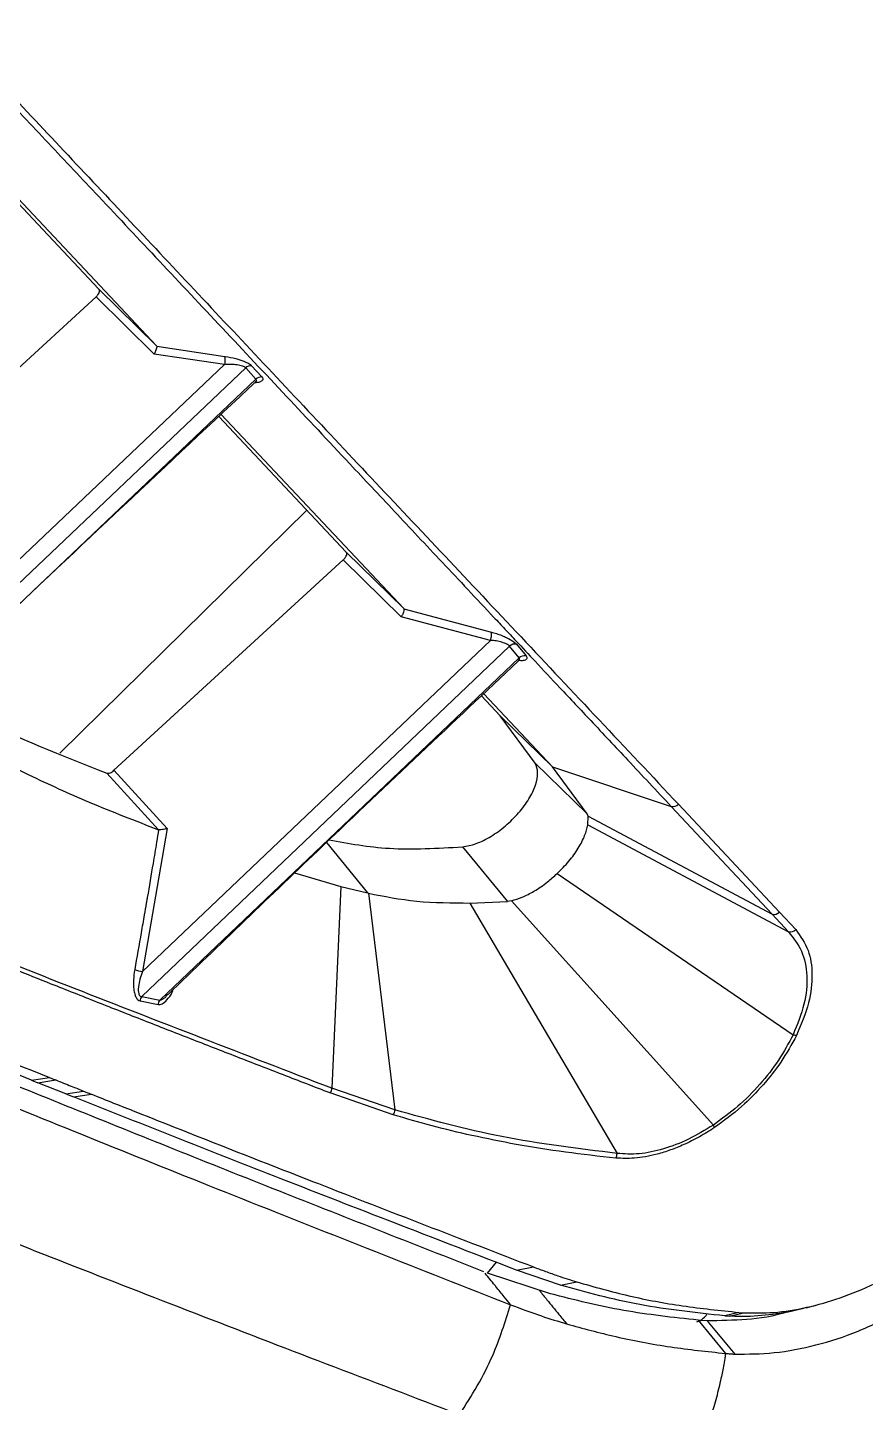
# Model space of a CAD drawing. Extents: x 0 to 84, y -21 to 126.
# Drawn here: x 15.865 to 18.063, y 57.935 to 61.543 of the extents above; entities that cross this region are included whole.
import ezdxf

# ---------------------------------------------------------------- set-up
doc = ezdxf.new("R2010")
doc.units = 0
doc.header["$MEASUREMENT"] = 0
doc.layers.add('1', color=4, linetype='Continuous')

# ---------------------------------------------------------------- blocks, each defined once
blk = doc.blocks.new('PRODIGY')
at = {"layer": '1', "color": 3, "linetype": 'Continuous', "lineweight": 25}
for p, q in [((15.7414, 61.2001), (16.2037, 60.7081)), ((16.0528, 60.8567), (15.7354, 61.1944)), ((16.2037, 60.7081), (16.0528, 60.8567)), ((15.2041, 60.0642), (16.0452, 60.8364)), ((16.0452, 60.8364), (16.1977, 60.6861)), ((16.2037, 60.7081), (16.2044, 60.707)), ((16.2044, 60.707), (16.3832, 60.6803)), ((16.3825, 60.6585), (15.1884, 59.5254)), ((16.3825, 60.6585), (16.1977, 60.6861)), ((15.155, 59.431), (16.4376, 60.65)), ((16.4646, 60.6205), (16.4376, 60.65)), ((16.4533, 60.6558), (16.4803, 60.6262)), ((16.4646, 60.6205), (15.196, 59.4152)), ((16.7014, 60.1665), (16.3671, 60.5221)), ((16.3731, 60.5278), (16.8521, 60.0183)), ((15.9503, 59.6392), (16.5981, 60.2764)), ((16.8521, 60.0183), (16.7014, 60.1665)), ((16.0922, 59.594), (16.6937, 60.1461)), ((16.6937, 60.1461), (16.8457, 59.9967)), ((16.8521, 60.0183), (16.8526, 60.0175)), ((16.8526, 60.0175), (17.082, 59.9568)), ((17.0796, 59.9349), (16.8457, 59.9967)), ((16.1651, 59.0003), (17.1297, 59.9197)), ((17.0796, 59.9349), (16.1668, 59.0658)), ((17.1547, 59.8888), (17.1297, 59.9197)), ((17.1412, 59.931), (17.1478, 59.925)), ((17.1478, 59.925), (17.173, 59.8941)), ((17.1547, 59.8888), (16.2123, 58.9909)), ((17.1524, 59.8803), (17.1516, 59.8806)), ((17.0622, 59.7949), (17.2427, 59.6029)), ((17.1048, 59.7371), (17.056, 59.789)), ((17.1048, 59.7371), (17.2427, 59.6029)), ((17.1972, 59.6125), (17.1048, 59.7371)), ((17.1972, 59.6125), (17.3335, 59.4797)), ((16.073, 59.5865), (16.2093, 59.4379)), ((16.2318, 59.4413), (16.0922, 59.594)), ((17.2427, 59.6029), (17.5537, 59.4992)), ((17.3335, 59.4797), (17.2427, 59.6029)), ((17.573, 59.5047), (17.8376, 59.222)), ((17.3357, 59.4739), (17.3335, 59.4797)), ((17.3352, 59.4512), (17.3357, 59.4739)), ((17.3357, 59.4739), (17.8182, 59.2164)), ((17.5537, 59.4992), (17.8182, 59.2164)), ((16.2318, 59.4413), (16.1668, 59.0658)), ((17.3352, 59.4512), (17.8614, 59.1701)), ((16.6494, 59.4046), (16.7572, 59.272)), ((17.0065, 59.3931), (17.1245, 59.2499)), ((16.566, 59.3246), (16.6872, 59.2893)), ((17.2546, 59.3229), (17.8735, 58.9)), ((16.6872, 59.2893), (16.6639, 58.7594)), ((16.6872, 59.2893), (16.7572, 59.272)), ((16.7594, 59.2715), (16.7572, 59.272)), ((16.7594, 59.2715), (16.829, 58.7025)), ((17.1352, 59.2516), (17.1245, 59.2499)), ((17.1352, 59.2516), (17.6643, 58.663)), ((17.026, 59.2457), (17.1245, 59.2499)), ((17.026, 59.2457), (17.4117, 58.5884)), ((17.8182, 59.2164), (17.8614, 59.1701)), ((17.8376, 59.222), (17.8804, 59.1758)), ((16.1651, 59.0003), (16.2123, 58.9909)), ((16.2291, 59.001), (16.2338, 59.0061)), ((16.1608, 58.9887), (16.208, 58.9792)), ((15.8761, 58.7807), (15.923, 58.7879)), ((15.8926, 58.7741), (15.9395, 58.7813)), ((15.8761, 58.7807), (15.8926, 58.7741)), ((15.9655, 58.745), (15.8926, 58.7741)), ((15.9655, 58.745), (16.0123, 58.7523)), ((15.9655, 58.745), (15.9864, 58.7367)), ((16.8246, 58.6899), (16.6591, 58.7471)), ((16.829, 58.7025), (16.6639, 58.7594)), ((15.9864, 58.7367), (16.0331, 58.7439)), ((17.0719, 58.2746), (17.0951, 58.3029)), ((17.1484, 58.2822), (17.1925, 58.2907)), ((17.2638, 58.2424), (17.1484, 58.2822)), ((17.2375, 58.22), (17.0719, 58.2746)), ((17.2638, 58.2424), (17.3062, 58.2513)), ((17.7315, 58.1714), (17.6945, 58.1622)), ((17.7066, 58.1613), (17.743, 58.1705)), ((17.7315, 58.1714), (17.743, 58.1705)), ((17.9079, 58.1836), (17.9369, 58.1913)), ((17.6214, 58.1464), (17.6305, 58.1503)), ((17.6309, 58.1503), (17.6244, 58.1508)), ((17.6245, 58.1509), (17.6961, 58.0636)), ((17.6483, 58.1492), (17.6309, 58.1503)), ((17.6945, 58.1622), (17.7066, 58.1613))]:
    blk.add_line(p, q, dxfattribs=at)
for centre, radius, start, end in [((16.3298, 60.6711), 0.0542, 346.6294, 9.8128), ((16.452, 60.6349), 0.0209, 86.6202, 133.656), ((16.4791, 60.6053), 0.0209, 86.5201, 133.5919), ((17.1439, 59.9046), 0.0208, 79.3398, 133.1767), ((17.169, 59.8737), 0.0208, 78.8867, 133.1872), ((17.5586, 59.519), 0.0203, 256.1659, 315.3625), ((17.8231, 59.2363), 0.0204, 256.2875, 315.5356), ((17.8658, 59.1903), 0.0206, 257.8061, 315.2835), ((16.1755, 59.1434), 0.0781, 248.19, 263.5817), ((16.1839, 58.9867), 0.0232, 144.1467, 174.9254), ((16.2311, 58.9773), 0.0232, 144.1933, 175.3559), ((17.884, 58.9289), 0.0307, 250.1423, 267.3698), ((16.6396, 58.7617), 0.0245, 323.1352, 354.4639), ((16.8041, 58.7042), 0.025, 325.197, 356.2367), ((17.6271, 58.643), 0.0423, 18.2354, 28.2717), ((17.3855, 58.5886), 0.0263, 331.9838, 359.6845)]:
    blk.add_arc(centre, radius, start, end, dxfattribs=at)
for points, knots in [([(9.9071, 61.4994), (10.0344, 61.6178), (10.2936, 61.8591), (10.674, 62.2138), (11.0381, 62.5536), (11.3708, 62.8642), (11.6721, 63.1456), (11.9421, 63.3978), (12.2073, 63.6454), (12.4768, 63.8969), (12.7617, 64.1627), (13.0468, 64.4283), (13.3194, 64.6822), (13.5794, 64.9241), (13.829, 65.1563), (14.0937, 65.4023), (14.3852, 65.673), (14.7122, 65.9766), (15.0677, 66.3063), (15.4502, 66.6609), (15.8584, 67.0394), (16.2987, 67.448), (16.7561, 67.8725), (17.0665, 68.1614), (17.2195, 68.3038)], [0, 0, 0, 0, 0.052205, 0.106329, 0.156158, 0.201702, 0.242965, 0.279941, 0.312633, 0.351893, 0.390616, 0.429625, 0.468921, 0.502488, 0.536262, 0.571311, 0.611052, 0.65574, 0.705379, 0.756722, 0.812476, 0.872629, 0.937199, 1, 1, 1, 1]), ([(18.6647, 67.4283), (18.3332, 67.2006), (17.6736, 66.7476), (16.7295, 66.0094), (15.8109, 65.2516), (14.9176, 64.4679), (14.0492, 63.67), (13.2016, 62.8605), (12.3829, 62.0294), (11.5877, 61.1661), (11.0913, 60.5598), (10.8417, 60.2549)], [0, 0, 0, 0, 0.113392, 0.225638, 0.337341, 0.448782, 0.560232, 0.669481, 0.778832, 0.888787, 1, 1, 1, 1]), ([(19.1252, 66.9306), (18.9895, 66.8481), (18.7154, 66.6813), (18.3058, 66.4177), (17.8928, 66.1409), (17.4774, 65.8497), (17.0718, 65.5528), (16.6068, 65.1982), (16.0781, 64.7748), (15.4721, 64.2613), (14.935, 63.7807), (14.4755, 63.352), (14.1031, 62.9927), (13.7483, 62.6382), (13.411, 62.2891), (13.081, 61.9352), (12.6875, 61.4971), (12.2391, 60.9706), (11.7529, 60.3642), (11.4503, 59.9542), (11.3012, 59.7521)], [0, 0, 0, 0, 0.044709, 0.090349, 0.13691, 0.184379, 0.232745, 0.277954, 0.348418, 0.422679, 0.500679, 0.550525, 0.598903, 0.645795, 0.691185, 0.735062, 0.781563, 0.856423, 0.929252, 1, 1, 1, 1]), ([(18.9385, 60.7704), (18.9037, 60.8077), (18.8407, 60.8752), (18.7574, 60.9643), (18.6941, 61.0319), (18.6506, 61.0784), (18.6249, 61.1059), (18.6008, 61.1317), (18.5721, 61.1623), (18.5341, 61.2029), (18.4964, 61.2431), (18.4536, 61.2889), (18.4089, 61.3366), (18.3593, 61.3895), (18.3072, 61.4451), (18.2477, 61.5086), (18.1847, 61.5758), (18.1114, 61.654), (18.0313, 61.7394), (17.9451, 61.8311), (17.8538, 61.9283), (17.7626, 62.0255), (17.6701, 62.1238), (17.5787, 62.221), (17.4869, 62.3187), (17.3915, 62.4201), (17.2956, 62.522), (17.1933, 62.6305), (17.0885, 62.7418), (16.9829, 62.8538), (16.8794, 62.9634), (16.7783, 63.0704), (16.6187, 63.2392), (16.4015, 63.4684), (16.2314, 63.6472), (16.1447, 63.7383)], [0, 0, 0, 0, 0.031102, 0.056282, 0.075541, 0.088878, 0.096293, 0.099337, 0.111164, 0.122963, 0.134733, 0.146474, 0.1633, 0.177064, 0.193684, 0.213162, 0.234458, 0.254875, 0.284974, 0.313681, 0.340994, 0.377161, 0.406953, 0.436616, 0.472631, 0.504105, 0.538698, 0.576408, 0.616164, 0.655115, 0.695362, 0.734534, 0.772763, 0.884269, 1, 1, 1, 1]), ([(18.9314, 60.7516), (18.7929, 60.9002), (18.5161, 61.1975), (18.1263, 61.615), (17.7529, 62.0134), (17.3965, 62.3918), (17.0548, 62.7532), (16.729, 63.0968), (16.42, 63.4217), (16.2328, 63.6179), (16.1393, 63.716)], [0, 0, 0, 0, 0.124992, 0.249991, 0.374994, 0.500001, 0.625009, 0.750013, 0.875011, 1, 1, 1, 1]), ([(14.7614, 62.4685), (14.7766, 62.4525), (14.8084, 62.4188), (14.8592, 62.365), (14.9155, 62.3055), (14.9773, 62.2401), (15.0449, 62.1685), (15.1221, 62.0866), (15.2017, 62.0021), (15.282, 61.917), (15.357, 61.8373), (15.4309, 61.759), (15.4933, 61.6927), (15.5447, 61.6381), (15.5879, 61.5923), (15.6339, 61.5434), (15.6828, 61.4916), (15.7346, 61.4366), (15.8137, 61.3527), (15.9194, 61.2406), (16.06, 61.0912), (16.2118, 60.9297), (16.3758, 60.755), (16.5424, 60.5776), (16.6738, 60.4376), (16.7687, 60.3364), (16.8283, 60.273), (16.89, 60.2071), (16.9541, 60.1388), (17.0205, 60.0681), (17.0753, 60.0096), (17.1176, 59.9645), (17.1535, 59.9262), (17.2014, 59.8751), (17.2667, 59.8055), (17.3477, 59.7191), (17.4447, 59.6156), (17.5156, 59.5399), (17.5537, 59.4992)], [0, 0, 0, 0, 0.0207249, 0.0434593, 0.0682033, 0.0949565, 0.1237193, 0.1544914, 0.1918334, 0.221797, 0.2516048, 0.2812569, 0.3085089, 0.323986, 0.3404195, 0.3578097, 0.3761561, 0.3954591, 0.4157182, 0.4638833, 0.511317, 0.5674577, 0.6247894, 0.6817665, 0.7369415, 0.7557169, 0.7750714, 0.7950049, 0.8155178, 0.8366099, 0.8582813, 0.8672978, 0.8763456, 0.8918576, 0.911979, 0.9367099, 0.9660503, 1, 1, 1, 1]), ([(14.7841, 62.472), (14.8771, 62.3734), (15.0631, 62.1761), (15.3699, 61.8493), (15.6938, 61.5039), (16.0343, 61.1414), (16.3899, 60.7622), (16.7639, 60.3644), (17.1555, 59.9486), (17.4339, 59.6527), (17.573, 59.5047)], [0, 0, 0, 0, 0.1249882, 0.249985, 0.3749889, 0.4999978, 0.6250049, 0.7500086, 0.8750077, 1, 1, 1, 1]), ([(16.0452, 60.8364), (16.047, 60.8382), (16.0506, 60.8419), (16.0537, 60.8478), (16.0548, 60.8533), (16.0535, 60.8556), (16.0528, 60.8567)], [0, 0, 0, 0, 0.245243, 0.492619, 0.743501, 1, 1, 1, 1]), ([(16.2044, 60.707), (16.2044, 60.7061), (16.2046, 60.7043), (16.2034, 60.6993), (16.2011, 60.6931), (16.199, 60.6886), (16.1977, 60.6861)], [0, 0, 0, 0, 0.224094, 0.483202, 0.706068, 1, 1, 1, 1]), ([(16.4376, 60.65), (16.4366, 60.6509), (16.4345, 60.6526), (16.4272, 60.6554), (16.4152, 60.6579), (16.399, 60.6593), (16.3881, 60.6588), (16.3825, 60.6585)], [0, 0, 0, 0, 0.11278, 0.23021, 0.477745, 0.736598, 1, 1, 1, 1]), ([(16.3832, 60.6803), (16.3929, 60.6785), (16.4101, 60.6754), (16.4318, 60.6683), (16.4464, 60.6617), (16.4511, 60.6576), (16.4533, 60.6558)], [0, 0, 0, 0, 0.343007, 0.61286, 0.825413, 1, 1, 1, 1]), ([(16.4803, 60.6262), (16.4813, 60.6248), (16.4834, 60.6219), (16.4825, 60.6175), (16.4768, 60.6136), (16.4697, 60.6112), (16.4642, 60.6108), (16.4636, 60.6108)], [0, 0, 0, 0, 0.1812174, 0.3705531, 0.6657338, 0.960944, 1, 1, 1, 1]), ([(15.2214, 59.4331), (15.4038, 59.6089), (15.8156, 60.0061), (16.2332, 60.3972), (16.466, 60.6152)], [0, 0, 0, 0, 0.442766, 1, 1, 1, 1]), ([(16.4613, 60.6116), (16.4628, 60.6126), (16.4655, 60.6145), (16.4663, 60.6177), (16.4652, 60.6196), (16.4646, 60.6205)], [0, 0, 0, 0, 0.4046017, 0.708301, 1, 1, 1, 1]), ([(17.0624, 58.2782), (16.8758, 58.3515), (16.5001, 58.499), (15.9615, 58.7148), (15.4382, 58.9285), (14.9342, 59.1389), (14.4487, 59.3466), (13.9954, 59.5461), (13.5792, 59.7348), (13.2056, 59.909), (12.8682, 60.0709), (12.563, 60.2212), (12.3819, 60.3134), (12.2928, 60.3588)], [0, 0, 0, 0, 0.091503, 0.184255, 0.278388, 0.373689, 0.469634, 0.56825, 0.660208, 0.749357, 0.835644, 0.919152, 1, 1, 1, 1]), ([(12.3673, 60.2673), (12.4319, 60.2344), (12.626, 60.1358), (12.9846, 59.9595), (13.4583, 59.7348), (13.976, 59.4983), (14.5323, 59.2531), (15.1258, 59.0004), (15.7558, 58.7399), (16.4209, 58.4713), (16.8954, 58.2847), (17.1325, 58.1914)], [0, 0, 0, 0, 0.059176, 0.177657, 0.296142, 0.414606, 0.533071, 0.649759, 0.766539, 0.883316, 1, 1, 1, 1]), ([(16.6937, 60.1461), (16.6955, 60.148), (16.6991, 60.1516), (16.7022, 60.1576), (16.7034, 60.1631), (16.702, 60.1653), (16.7014, 60.1665)], [0, 0, 0, 0, 0.246536, 0.494635, 0.744925, 1, 1, 1, 1]), ([(16.8526, 60.0175), (16.8528, 60.0166), (16.8531, 60.0147), (16.8519, 60.0096), (16.8494, 60.0034), (16.847, 59.9991), (16.8457, 59.9967)], [0, 0, 0, 0, 0.240976, 0.494827, 0.716744, 1, 1, 1, 1]), ([(17.0796, 59.9349), (17.0803, 59.9373), (17.0816, 59.9419), (17.0826, 59.9483), (17.0829, 59.9537), (17.0823, 59.9557), (17.082, 59.9568)], [0, 0, 0, 0, 0.265726, 0.501646, 0.735583, 1, 1, 1, 1]), ([(17.082, 59.9568), (17.0866, 59.9555), (17.0957, 59.9528), (17.1099, 59.9477), (17.1184, 59.9436), (17.1228, 59.9415)], [0, 0, 0, 0, 0.325593, 0.647837, 1, 1, 1, 1]), ([(17.1228, 59.9415), (17.1249, 59.9405), (17.1323, 59.9372), (17.1375, 59.9336), (17.1412, 59.931)], [0, 0, 0, 0, 0.283528, 1, 1, 1, 1]), ([(17.1297, 59.9197), (17.1288, 59.9206), (17.1271, 59.9225), (17.1208, 59.9261), (17.1101, 59.9301), (17.095, 59.9337), (17.0848, 59.9345), (17.0796, 59.9349)], [0, 0, 0, 0, 0.11569, 0.234744, 0.482724, 0.739828, 1, 1, 1, 1]), ([(16.2343, 59.0056), (16.369, 59.1357), (16.6732, 59.4292), (16.981, 59.7189), (17.1525, 59.8802)], [0, 0, 0, 0, 0.443044, 1, 1, 1, 1]), ([(17.1521, 59.8806), (17.1534, 59.8815), (17.1558, 59.8831), (17.1563, 59.886), (17.1552, 59.8879), (17.1547, 59.8888)], [0, 0, 0, 0, 0.410325, 0.710253, 1, 1, 1, 1]), ([(17.173, 59.8941), (17.1743, 59.8917), (17.1768, 59.8873), (17.1725, 59.8832), (17.1649, 59.881), (17.1561, 59.8818), (17.1524, 59.8821)], [0, 0, 0, 0, 0.267127, 0.50643, 0.796601, 1, 1, 1, 1]), ([(15.6055, 59.8019), (15.6467, 59.7786), (15.7929, 59.6962), (15.9559, 59.6324), (16.073, 59.5865)], [0, 0, 0, 0, 0.281804, 1, 1, 1, 1]), ([(15.5533, 59.7518), (15.5749, 59.7389), (15.6336, 59.7038), (15.7382, 59.6468), (15.8738, 59.5786), (16.0317, 59.5067), (16.148, 59.4616), (16.2093, 59.4379)], [0, 0, 0, 0, 0.106398, 0.288813, 0.498551, 0.735613, 1, 1, 1, 1]), ([(17.0065, 59.3931), (17.018, 59.3952), (17.0412, 59.3994), (17.0811, 59.4193), (17.1199, 59.4473), (17.1547, 59.4816), (17.1822, 59.5189), (17.1995, 59.5555), (17.206, 59.5888), (17.2001, 59.6046), (17.1972, 59.6125)], [0, 0, 0, 0, 0.125003, 0.250003, 0.375003, 0.500003, 0.625003, 0.749999, 0.875003, 1, 1, 1, 1]), ([(16.073, 59.5865), (16.0742, 59.5862), (16.0767, 59.5857), (16.0818, 59.5871), (16.0871, 59.5898), (16.0905, 59.5926), (16.0922, 59.594)], [0, 0, 0, 0, 0.2537334, 0.5058843, 0.7523582, 1, 1, 1, 1]), ([(16.2093, 59.4379), (16.2075, 59.4272), (16.2026, 59.3977), (16.1928, 59.3384), (16.1843, 59.2881), (16.1784, 59.2534), (16.1757, 59.2382), (16.1707, 59.2092), (16.1606, 59.151), (16.1522, 59.1032), (16.1465, 59.0709)], [0, 0, 0, 0, 0.087403, 0.24029, 0.483975, 0.498262, 0.523743, 0.608293, 0.735701, 1, 1, 1, 1]), ([(16.2318, 59.4413), (16.231, 59.4411), (16.2289, 59.4404), (16.2246, 59.4392), (16.219, 59.4381), (16.2131, 59.4373), (16.2106, 59.4377), (16.2093, 59.4379)], [0, 0, 0, 0, 0.090613, 0.244968, 0.500916, 0.751504, 1, 1, 1, 1]), ([(17.2546, 59.3229), (17.2652, 59.3336), (17.2866, 59.355), (17.311, 59.3897), (17.3285, 59.4233), (17.333, 59.4419), (17.3352, 59.4512)], [0, 0, 0, 0, 0.250864, 0.501976, 0.752125, 1, 1, 1, 1]), ([(16.6568, 59.4115), (16.708, 59.4021), (16.8152, 59.3822), (16.9408, 59.3894), (17.0065, 59.3931)], [0, 0, 0, 0, 0.4778893, 1, 1, 1, 1]), ([(17.1352, 59.2516), (17.1444, 59.2545), (17.1628, 59.2601), (17.1953, 59.2767), (17.2267, 59.298), (17.2462, 59.3154), (17.2546, 59.3229)], [0, 0, 0, 0, 0.24793, 0.498193, 0.783946, 1, 1, 1, 1]), ([(16.6591, 58.7471), (16.6183, 58.7628), (16.5363, 58.7946), (16.4142, 58.842), (16.2921, 58.8896), (16.1702, 58.9373), (16.0485, 58.9852), (15.9357, 59.0299), (15.7821, 59.091), (15.5872, 59.1691), (15.4288, 59.2335), (15.3483, 59.2662)], [0, 0, 0, 0, 0.088442, 0.177715, 0.267818, 0.358754, 0.450527, 0.543137, 0.616844, 0.80548, 1, 1, 1, 1]), ([(16.6639, 58.7594), (16.4356, 58.8474), (15.979, 59.0234), (15.5613, 59.1906), (15.3525, 59.2742)], [0, 0, 0, 0, 0.500001, 1, 1, 1, 1]), ([(16.7594, 59.2715), (16.8009, 59.2632), (16.8843, 59.2466), (16.9786, 59.246), (17.026, 59.2457)], [0, 0, 0, 0, 0.497277, 1, 1, 1, 1]), ([(15.8761, 58.7807), (15.7178, 58.8444), (15.4024, 58.9713), (15.1079, 59.0936), (14.9612, 59.1544)], [0, 0, 0, 0, 0.501906, 1, 1, 1, 1]), ([(15.0101, 59.1607), (15.0452, 59.1461), (15.2209, 59.0728), (15.521, 58.9495), (15.7979, 58.8382), (15.923, 58.7879)], [0, 0, 0, 0, 0.1205422, 0.6027536, 1, 1, 1, 1]), ([(17.8614, 59.1701), (17.8741, 59.1541), (17.8997, 59.1219), (17.9127, 59.056), (17.9064, 58.9808), (17.8845, 58.927), (17.8735, 58.9)], [0, 0, 0, 0, 0.24903, 0.498686, 0.749026, 1, 1, 1, 1]), ([(17.8804, 59.1758), (17.8927, 59.1586), (17.9161, 59.126), (17.9259, 59.0588), (17.9181, 58.9829), (17.8947, 58.927), (17.8826, 58.8982)], [0, 0, 0, 0, 0.2611994, 0.4952694, 0.7397847, 1, 1, 1, 1]), ([(16.1465, 59.0709), (16.1452, 59.0618), (16.1428, 59.0448), (16.1433, 59.0225), (16.1461, 59.0073), (16.1498, 58.9978), (16.1546, 58.991), (16.1587, 58.9895), (16.1608, 58.9887)], [0, 0, 0, 0, 0.278576, 0.527566, 0.666367, 0.773052, 0.88634, 1, 1, 1, 1]), ([(16.1668, 59.0658), (16.1645, 59.0592), (16.1598, 59.0462), (16.1564, 59.0292), (16.1557, 59.0163), (16.1565, 59.0091), (16.1583, 59.0045), (16.1601, 59.002), (16.1624, 59.0004), (16.1642, 59.0003), (16.1651, 59.0003)], [0, 0, 0, 0, 0.27129, 0.534606, 0.660604, 0.779461, 0.835827, 0.890463, 0.944668, 1, 1, 1, 1]), ([(16.208, 58.9792), (16.2115, 58.9794), (16.2196, 58.98), (16.2323, 58.9923), (16.2423, 59.0053), (16.2468, 59.0163), (16.2477, 59.0186)], [0, 0, 0, 0, 0.224073, 0.516419, 0.898655, 1, 1, 1, 1]), ([(16.2123, 58.9909), (16.2147, 58.9915), (16.2197, 58.9928), (16.2255, 58.9969), (16.2284, 59.0002), (16.2291, 59.001)], [0, 0, 0, 0, 0.413638, 0.860865, 1, 1, 1, 1]), ([(14.425, 58.9262), (14.6187, 58.8453), (15.0058, 58.6836), (15.636, 58.4305), (16.2951, 58.1717), (16.7647, 57.9923), (16.9984, 57.903)], [0, 0, 0, 0, 0.251744, 0.50322, 0.752639, 1, 1, 1, 1]), ([(17.8735, 58.9), (17.8616, 58.8776), (17.8377, 58.8329), (17.7873, 58.7691), (17.7296, 58.7103), (17.6861, 58.6788), (17.6643, 58.663)], [0, 0, 0, 0, 0.249746, 0.499731, 0.749884, 1, 1, 1, 1]), ([(17.8826, 58.8982), (17.8696, 58.8745), (17.8452, 58.83), (17.795, 58.7669), (17.7371, 58.7073), (17.6915, 58.674), (17.6673, 58.6562)], [0, 0, 0, 0, 0.259644, 0.487413, 0.72731, 1, 1, 1, 1]), ([(15.923, 58.7879), (15.9257, 58.7868), (15.9312, 58.7846), (15.9367, 58.7824), (15.9395, 58.7813)], [0, 0, 0, 0, 0.5000004, 1, 1, 1, 1]), ([(15.9395, 58.7813), (15.953, 58.7759), (15.9772, 58.7662), (16.0016, 58.7565), (16.0123, 58.7523)], [0, 0, 0, 0, 0.560146, 1, 1, 1, 1]), ([(16.0123, 58.7523), (16.0151, 58.7511), (16.0221, 58.7483), (16.029, 58.7456), (16.0331, 58.7439)], [0, 0, 0, 0, 0.415336, 1, 1, 1, 1]), ([(17.1484, 58.2822), (16.9469, 58.36), (16.5461, 58.5148), (16.1723, 58.663), (15.9864, 58.7367)], [0, 0, 0, 0, 0.502697, 1, 1, 1, 1]), ([(16.0331, 58.7439), (16.0719, 58.7285), (16.2661, 58.6512), (16.6453, 58.502), (17.0028, 58.3639), (17.1925, 58.2907)], [0, 0, 0, 0, 0.105018, 0.525131, 1, 1, 1, 1]), ([(17.4087, 58.5762), (17.3643, 58.5811), (17.2754, 58.5908), (17.1498, 58.611), (17.0335, 58.6344), (16.9258, 58.6602), (16.8585, 58.68), (16.8246, 58.6899)], [0, 0, 0, 0, 0.214249, 0.42954, 0.629103, 0.813524, 1, 1, 1, 1]), ([(17.4117, 58.5884), (17.3092, 58.6011), (17.1042, 58.6263), (16.9208, 58.6771), (16.829, 58.7025)], [0, 0, 0, 0, 0.500013, 1, 1, 1, 1]), ([(17.6673, 58.6562), (17.6541, 58.6479), (17.6276, 58.6311), (17.5887, 58.6119), (17.5516, 58.5969), (17.5076, 58.5834), (17.4585, 58.5742), (17.4245, 58.5756), (17.4087, 58.5762)], [0, 0, 0, 0, 0.149208, 0.299552, 0.431287, 0.563446, 0.796227, 1, 1, 1, 1]), ([(17.6643, 58.663), (17.6426, 58.6498), (17.5992, 58.6234), (17.533, 58.5987), (17.4689, 58.5849), (17.4308, 58.5872), (17.4117, 58.5884)], [0, 0, 0, 0, 0.250346, 0.500607, 0.750595, 1, 1, 1, 1]), ([(17.1925, 58.2907), (17.203, 58.2867), (17.2241, 58.2787), (17.2619, 58.2654), (17.2895, 58.2566), (17.3061, 58.2513)], [0, 0, 0, 0, 0.284313, 0.568633, 1, 1, 1, 1]), ([(17.1325, 58.1914), (17.127, 58.1983), (17.1141, 58.2142), (17.1003, 58.2313), (17.0836, 58.252), (17.0741, 58.2637), (17.0656, 58.2742)], [0, 0, 0, 0, 0.249608, 0.576208, 0.619904, 1, 1, 1, 1]), ([(17.6945, 58.1622), (17.6188, 58.1703), (17.4678, 58.1864), (17.3317, 58.2238), (17.2638, 58.2425)], [0, 0, 0, 0, 0.500679, 1, 1, 1, 1]), ([(17.3062, 58.2513), (17.3513, 58.2386), (17.4406, 58.2133), (17.5828, 58.1867), (17.6818, 58.1765), (17.7315, 58.1714)], [0, 0, 0, 0, 0.33734, 0.668103, 1, 1, 1, 1]), ([(17.743, 58.1705), (17.7694, 58.1699), (17.8226, 58.1688), (17.9085, 58.1826), (17.9974, 58.208), (18.0673, 58.2367), (18.107, 58.2569), (18.1167, 58.2618)], [0, 0, 0, 0, 0.229002, 0.462524, 0.691534, 0.925261, 1, 1, 1, 1]), ([(17.2083, 58.2284), (17.2148, 58.2204), (17.2319, 58.1996), (17.2556, 58.1705), (17.2728, 58.1494), (17.2795, 58.1412)], [0, 0, 0, 0, 0.274355, 0.716811, 1, 1, 1, 1]), ([(17.6245, 58.1509), (17.5586, 58.1581), (17.424, 58.1729), (17.3005, 58.204), (17.2375, 58.22)], [0, 0, 0, 0, 0.4892596, 1, 1, 1, 1]), ([(16.9985, 57.903), (17.0144, 57.9279), (17.0463, 57.9776), (17.0951, 58.073), (17.1184, 58.1465), (17.1325, 58.1914)], [0, 0, 0, 0, 0.280276, 0.560801, 1, 1, 1, 1]), ([(17.1325, 58.1914), (17.1594, 58.1813), (17.2073, 58.1632), (17.2574, 58.1479), (17.2795, 58.1412)], [0, 0, 0, 0, 0.5599845, 1, 1, 1, 1]), ([(17.6309, 58.1503), (17.6357, 58.1539), (17.6428, 58.1594), (17.647, 58.1661), (17.6484, 58.1683)], [0, 0, 0, 0, 0.671434, 1, 1, 1, 1]), ([(17.863, 58.1738), (17.8614, 58.1733), (17.8233, 58.1608), (17.7497, 58.1503), (17.6824, 58.1496), (17.6483, 58.1492)], [0, 0, 0, 0, 0.021394, 0.504129, 1, 1, 1, 1]), ([(17.9082, 58.1843), (17.9047, 58.1831), (17.8811, 58.1755), (17.8319, 58.1673), (17.7675, 58.1594), (17.725, 58.1607), (17.7066, 58.1613)], [0, 0, 0, 0, 0.049742, 0.330677, 0.712017, 1, 1, 1, 1]), ([(17.7203, 58.062), (17.7545, 58.062), (17.8227, 58.0621), (17.9326, 58.0836), (18.0435, 58.1187), (18.1166, 58.155), (18.1527, 58.1729)], [0, 0, 0, 0, 0.254349, 0.507211, 0.7567, 1, 1, 1, 1]), ([(17.2795, 58.1412), (17.3222, 58.1295), (17.4103, 58.1053), (17.5494, 58.0793), (17.648, 58.0688), (17.6962, 58.0637)], [0, 0, 0, 0, 0.32385, 0.669227, 1, 1, 1, 1]), ([(17.6484, 58.1492), (17.6493, 58.1482), (17.6732, 58.1191), (17.6972, 58.09), (17.7203, 58.062)], [0, 0, 0, 0, 0.035913, 1, 1, 1, 1]), ([(17.6962, 58.0636), (17.6962, 58.0636), (17.6962, 58.0636), (17.6962, 58.0636), (17.6961, 58.0634), (17.696, 58.0628), (17.6957, 58.0604), (17.6943, 58.0507), (17.6908, 58.0295), (17.6836, 57.9933), (17.6686, 57.9313), (17.6438, 57.8543), (17.6183, 57.7981), (17.6065, 57.7718)], [0, 0, 0, 0, 0.000017, 0.00013, 0.000438, 0.001601, 0.006098, 0.023806, 0.094291, 0.212022, 0.37701, 0.709145, 1, 1, 1, 1]), ([(17.6962, 58.0636), (17.7006, 58.0632), (17.7086, 58.0626), (17.7167, 58.0622), (17.7203, 58.062)], [0, 0, 0, 0, 0.5600264, 1, 1, 1, 1])]:
    blk.add_open_spline(points, degree=3, knots=knots, dxfattribs=at)

msp = doc.modelspace()

# ---------------------------------------------------------------- block references
at = {"layer": '1'}
msp.add_blockref('PRODIGY', (0, 0), dxfattribs=at)

doc.saveas('drawing.dxf')
